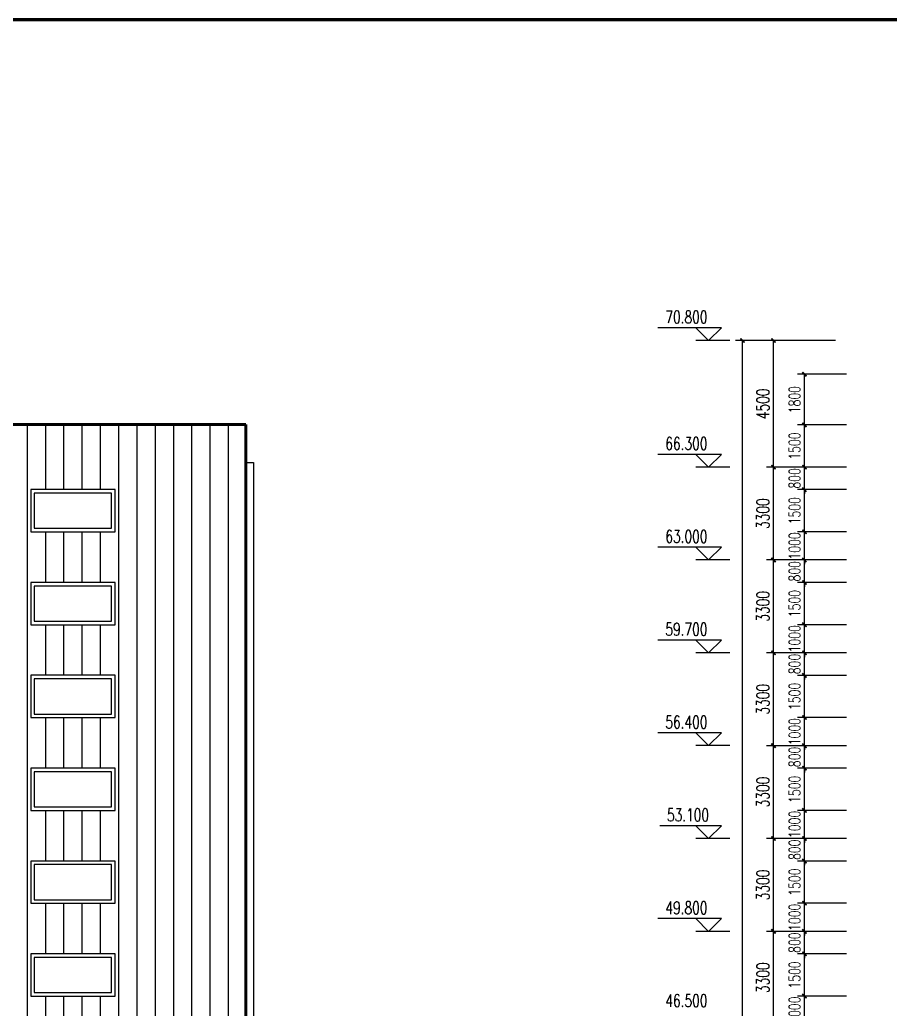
# Model space of a CAD drawing. Extents: x -1 to 1050000, y -900000 to 0.
# Drawn here: x 490481 to 521417, y -98368 to -63200 of the extents above; entities that cross this region are included whole.
import ezdxf

# ---------------------------------------------------------------- set-up
doc = ezdxf.new("R2010")
doc.units = 0
doc.header["$LTSCALE"] = 1000
doc.header["$MEASUREMENT"] = 0
for name, color, linetype in [('3T_GLASS', 5, 'Continuous'), ('DIM_ELEV', 3, 'Continuous'), ('E_CURTWALL', 71, 'Continuous'), ('E_LINE', 7, 'Continuous'), ('E_WINDOW', 4, 'Continuous'), ('PUB_DIM', 3, 'Continuous'), ('PUB_TEXT', 7, 'Continuous')]:
    doc.layers.add(name, color=color, linetype=linetype)
doc.layers.add('G-ANNO-TTLB-WIDE', color=214, linetype='Continuous', lineweight=100)
doc.layers.add('outline', color=10, linetype='Continuous', lineweight=60)
doc.styles.add('_TCH_DIM', font='SIMPLEX', dxfattribs={"bigfont": 'GBCBIG'})
doc.styles.add('_TCH_DIM_T3', font='SIMPLEX', dxfattribs={"width": 0.705882, "bigfont": 'GBCBIG'})
doc.dimstyles.new('_TCH_ARCH&&100', dxfattribs={"dimtxt": 297.5, "dimasz": 100, "dimexe": 250, "dimexo": 300, "dimgap": 126.25, "dimtad": 1, "dimdec": 0, "dimzin": 0, "dimdsep": 46, "dimtxsty": '_TCH_DIM_T3', "dimblk": 'ARCHTICK', "dimcen": 0.09, "dimclrt": 7, "dimazin": 2, "dimtfac": 1, "dimtdec": 0, "dimtix": 1, "dimtmove": 2, "dimatfit": 3, "dimfxl": 1, "dimtolj": 1, "dimtzin": 0, "dimarcsym": 0})

# ---------------------------------------------------------------- blocks, each defined once
blk = doc.blocks.new('$EWDLib$00000533')
for p, q in [((0, 600), (1200, 600)), ((0, 0), (0, 600)), ((1200, 600), (1200, 0)), ((50, 550), (1150, 550)), ((50, 50), (50, 550)), ((1150, 550), (1150, 50)), ((1200, 0), (0, 0)), ((1150, 50), (50, 50))]:
    blk.add_line(p, q)
blk = doc.blocks.new('_ArchTick')
at = {"color": 0, "linetype": 'ByBlock', "const_width": 0.4}
blk.add_lwpolyline([(-0.5, -0.5), (0.5, 0.5)], dxfattribs=at)
blk = doc.blocks.new('*D537')
at = {"layer": 'Defpoints', "color": 0, "transparency": 16777216}
for p in [(518369, -97901), (520169, -97901), (520169, -98901)]:
    blk.add_point(p, dxfattribs=at)
at = {"layer": 'PUB_DIM', "color": 0, "transparency": 16777216}
for p, q in [((518369, -97901), (518369, -97751)), ((518369, -98901), (518369, -97901)), ((518369, -98901), (518369, -99051))]:
    blk.add_line(p, q, dxfattribs=at)
at = {"layer": 'PUB_DIM', "color": 0, "lineweight": -2, "transparency": 16777216}
for p, q in [((519869, -97901), (518119, -97901)), ((519869, -98901), (518119, -98901))]:
    blk.add_line(p, q, dxfattribs=at)
at = {"layer": 'PUB_DIM', "color": 0, "transparency": 16777216, "xscale": 150, "yscale": 150, "zscale": 150}
for p, rotation in [((518369, -97901), 270), ((518369, -98901), 90)]:
    blk.add_blockref('_ArchTick', p, dxfattribs=dict(at, rotation=rotation))
at = {"layer": 'PUB_DIM', "color": 7, "transparency": 16777216, "insert": (518019, -98401), "char_height": 400, "attachment_point": 5, "rotation": 90, "style": '_TCH_DIM_T3'}
blk.add_mtext('\\A1;1000', dxfattribs=at)
blk = doc.blocks.new('*D538')
at = {"layer": 'Defpoints', "color": 0, "transparency": 16777216}
for p in [(518369, -96401), (520169, -96401), (520169, -97901)]:
    blk.add_point(p, dxfattribs=at)
at = {"layer": 'PUB_DIM', "color": 0, "lineweight": -2, "transparency": 16777216}
for p, q in [((519869, -96401), (518119, -96401)), ((519869, -97901), (518119, -97901))]:
    blk.add_line(p, q, dxfattribs=at)
at = {"layer": 'PUB_DIM', "color": 0, "transparency": 16777216}
blk.add_line((518369, -97901), (518369, -96401), dxfattribs=at)
at = {"layer": 'PUB_DIM', "color": 0, "transparency": 16777216, "xscale": 150, "yscale": 150, "zscale": 150}
for p, rotation in [((518369, -96401), 90), ((518369, -97901), 270)]:
    blk.add_blockref('_ArchTick', p, dxfattribs=dict(at, rotation=rotation))
at = {"layer": 'PUB_DIM', "color": 7, "transparency": 16777216, "insert": (518019, -97151), "char_height": 400, "attachment_point": 5, "rotation": 90, "style": '_TCH_DIM_T3'}
blk.add_mtext('\\A1;1500', dxfattribs=at)
blk = doc.blocks.new('*D539')
at = {"layer": 'Defpoints', "color": 0, "transparency": 16777216}
for p in [(518369, -95601), (520169, -95601), (520169, -96401)]:
    blk.add_point(p, dxfattribs=at)
at = {"layer": 'PUB_DIM', "color": 0, "lineweight": -2, "transparency": 16777216}
for p, q in [((519869, -95601), (518119, -95601)), ((519869, -96401), (518119, -96401))]:
    blk.add_line(p, q, dxfattribs=at)
at = {"layer": 'PUB_DIM', "color": 0, "transparency": 16777216}
for p, q in [((518369, -95601), (518369, -95451)), ((518369, -96401), (518369, -95601)), ((518369, -96401), (518369, -96551))]:
    blk.add_line(p, q, dxfattribs=at)
at = {"layer": 'PUB_DIM', "color": 0, "transparency": 16777216, "xscale": 150, "yscale": 150, "zscale": 150}
for p, rotation in [((518369, -95601), 270), ((518369, -96401), 90)]:
    blk.add_blockref('_ArchTick', p, dxfattribs=dict(at, rotation=rotation))
at = {"layer": 'PUB_DIM', "color": 7, "transparency": 16777216, "insert": (518019, -96001), "char_height": 400, "attachment_point": 5, "rotation": 90, "style": '_TCH_DIM_T3'}
blk.add_mtext('\\A1;800', dxfattribs=at)
blk = doc.blocks.new('*D540')
at = {"layer": 'Defpoints', "color": 0, "transparency": 16777216}
for p in [(518369, -94601), (520169, -94601), (520169, -95601)]:
    blk.add_point(p, dxfattribs=at)
at = {"layer": 'PUB_DIM', "color": 0, "lineweight": -2, "transparency": 16777216}
for p, q in [((519869, -94601), (518119, -94601)), ((519869, -95601), (518119, -95601))]:
    blk.add_line(p, q, dxfattribs=at)
at = {"layer": 'PUB_DIM', "color": 0, "transparency": 16777216}
for p, q in [((518369, -94601), (518369, -94451)), ((518369, -95601), (518369, -94601)), ((518369, -95601), (518369, -95751))]:
    blk.add_line(p, q, dxfattribs=at)
at = {"layer": 'PUB_DIM', "color": 0, "transparency": 16777216, "xscale": 150, "yscale": 150, "zscale": 150}
for p, rotation in [((518369, -94601), 270), ((518369, -95601), 90)]:
    blk.add_blockref('_ArchTick', p, dxfattribs=dict(at, rotation=rotation))
at = {"layer": 'PUB_DIM', "color": 7, "transparency": 16777216, "insert": (518019, -95101), "char_height": 400, "attachment_point": 5, "rotation": 90, "style": '_TCH_DIM_T3'}
blk.add_mtext('\\A1;1000', dxfattribs=at)
blk = doc.blocks.new('*D541')
at = {"layer": 'Defpoints', "color": 0, "transparency": 16777216}
for p in [(518369, -93101), (520169, -93101), (520169, -94601)]:
    blk.add_point(p, dxfattribs=at)
at = {"layer": 'PUB_DIM', "color": 0, "lineweight": -2, "transparency": 16777216}
for p, q in [((519869, -93101), (518119, -93101)), ((519869, -94601), (518119, -94601))]:
    blk.add_line(p, q, dxfattribs=at)
at = {"layer": 'PUB_DIM', "color": 0, "transparency": 16777216}
blk.add_line((518369, -94601), (518369, -93101), dxfattribs=at)
at = {"layer": 'PUB_DIM', "color": 0, "transparency": 16777216, "xscale": 150, "yscale": 150, "zscale": 150}
for p, rotation in [((518369, -93101), 90), ((518369, -94601), 270)]:
    blk.add_blockref('_ArchTick', p, dxfattribs=dict(at, rotation=rotation))
at = {"layer": 'PUB_DIM', "color": 7, "transparency": 16777216, "insert": (518019, -93851), "char_height": 400, "attachment_point": 5, "rotation": 90, "style": '_TCH_DIM_T3'}
blk.add_mtext('\\A1;1500', dxfattribs=at)
blk = doc.blocks.new('*D550')
at = {"layer": 'Defpoints', "color": 0, "transparency": 16777216}
for p in [(518369, -92301), (520169, -92301), (520169, -93101)]:
    blk.add_point(p, dxfattribs=at)
at = {"layer": 'PUB_DIM', "color": 0, "lineweight": -2, "transparency": 16777216}
for p, q in [((519869, -92301), (518119, -92301)), ((519869, -93101), (518119, -93101))]:
    blk.add_line(p, q, dxfattribs=at)
at = {"layer": 'PUB_DIM', "color": 0, "transparency": 16777216}
for p, q in [((518369, -92301), (518369, -92151)), ((518369, -93101), (518369, -92301)), ((518369, -93101), (518369, -93251))]:
    blk.add_line(p, q, dxfattribs=at)
at = {"layer": 'PUB_DIM', "color": 0, "transparency": 16777216, "xscale": 150, "yscale": 150, "zscale": 150}
for p, rotation in [((518369, -92301), 270), ((518369, -93101), 90)]:
    blk.add_blockref('_ArchTick', p, dxfattribs=dict(at, rotation=rotation))
at = {"layer": 'PUB_DIM', "color": 7, "transparency": 16777216, "insert": (518019, -92701), "char_height": 400, "attachment_point": 5, "rotation": 90, "style": '_TCH_DIM_T3'}
blk.add_mtext('\\A1;800', dxfattribs=at)
blk = doc.blocks.new('*D551')
at = {"layer": 'Defpoints', "color": 0, "transparency": 16777216}
for p in [(518369, -91301), (520169, -91301), (520169, -92301)]:
    blk.add_point(p, dxfattribs=at)
at = {"layer": 'PUB_DIM', "color": 0, "lineweight": -2, "transparency": 16777216}
for p, q in [((519869, -91301), (518119, -91301)), ((519869, -92301), (518119, -92301))]:
    blk.add_line(p, q, dxfattribs=at)
at = {"layer": 'PUB_DIM', "color": 0, "transparency": 16777216}
for p, q in [((518369, -91301), (518369, -91151)), ((518369, -92301), (518369, -91301)), ((518369, -92301), (518369, -92451))]:
    blk.add_line(p, q, dxfattribs=at)
at = {"layer": 'PUB_DIM', "color": 0, "transparency": 16777216, "xscale": 150, "yscale": 150, "zscale": 150}
for p, rotation in [((518369, -91301), 270), ((518369, -92301), 90)]:
    blk.add_blockref('_ArchTick', p, dxfattribs=dict(at, rotation=rotation))
at = {"layer": 'PUB_DIM', "color": 7, "transparency": 16777216, "insert": (518019, -91801), "char_height": 400, "attachment_point": 5, "rotation": 90, "style": '_TCH_DIM_T3'}
blk.add_mtext('\\A1;1000', dxfattribs=at)
blk = doc.blocks.new('*D552')
at = {"layer": 'Defpoints', "color": 0, "transparency": 16777216}
for p in [(518369, -89801), (520169, -89801), (520169, -91301)]:
    blk.add_point(p, dxfattribs=at)
at = {"layer": 'PUB_DIM', "color": 0, "lineweight": -2, "transparency": 16777216}
for p, q in [((519869, -89801), (518119, -89801)), ((519869, -91301), (518119, -91301))]:
    blk.add_line(p, q, dxfattribs=at)
at = {"layer": 'PUB_DIM', "color": 0, "transparency": 16777216}
blk.add_line((518369, -91301), (518369, -89801), dxfattribs=at)
at = {"layer": 'PUB_DIM', "color": 0, "transparency": 16777216, "xscale": 150, "yscale": 150, "zscale": 150}
for p, rotation in [((518369, -89801), 90), ((518369, -91301), 270)]:
    blk.add_blockref('_ArchTick', p, dxfattribs=dict(at, rotation=rotation))
at = {"layer": 'PUB_DIM', "color": 7, "transparency": 16777216, "insert": (518019, -90551), "char_height": 400, "attachment_point": 5, "rotation": 90, "style": '_TCH_DIM_T3'}
blk.add_mtext('\\A1;1500', dxfattribs=at)
blk = doc.blocks.new('*D553')
at = {"layer": 'Defpoints', "color": 0, "transparency": 16777216}
for p in [(518369, -89001), (520169, -89001), (520169, -89801)]:
    blk.add_point(p, dxfattribs=at)
at = {"layer": 'PUB_DIM', "color": 0, "transparency": 16777216}
for p, q in [((518369, -89001), (518369, -88851)), ((518369, -89801), (518369, -89001)), ((518369, -89801), (518369, -89951))]:
    blk.add_line(p, q, dxfattribs=at)
at = {"layer": 'PUB_DIM', "color": 0, "lineweight": -2, "transparency": 16777216}
for p, q in [((519869, -89001), (518119, -89001)), ((519869, -89801), (518119, -89801))]:
    blk.add_line(p, q, dxfattribs=at)
at = {"layer": 'PUB_DIM', "color": 0, "transparency": 16777216, "xscale": 150, "yscale": 150, "zscale": 150}
for p, rotation in [((518369, -89001), 270), ((518369, -89801), 90)]:
    blk.add_blockref('_ArchTick', p, dxfattribs=dict(at, rotation=rotation))
at = {"layer": 'PUB_DIM', "color": 7, "transparency": 16777216, "insert": (518019, -89401), "char_height": 400, "attachment_point": 5, "rotation": 90, "style": '_TCH_DIM_T3'}
blk.add_mtext('\\A1;800', dxfattribs=at)
blk = doc.blocks.new('*D554')
at = {"layer": 'Defpoints', "color": 0, "transparency": 16777216}
for p in [(518369, -88001), (520169, -88001), (520169, -89001)]:
    blk.add_point(p, dxfattribs=at)
at = {"layer": 'PUB_DIM', "color": 0, "transparency": 16777216}
for p, q in [((518369, -88001), (518369, -87851)), ((518369, -89001), (518369, -88001)), ((518369, -89001), (518369, -89151))]:
    blk.add_line(p, q, dxfattribs=at)
at = {"layer": 'PUB_DIM', "color": 0, "lineweight": -2, "transparency": 16777216}
for p, q in [((519869, -88001), (518119, -88001)), ((519869, -89001), (518119, -89001))]:
    blk.add_line(p, q, dxfattribs=at)
at = {"layer": 'PUB_DIM', "color": 0, "transparency": 16777216, "xscale": 150, "yscale": 150, "zscale": 150}
for p, rotation in [((518369, -88001), 270), ((518369, -89001), 90)]:
    blk.add_blockref('_ArchTick', p, dxfattribs=dict(at, rotation=rotation))
at = {"layer": 'PUB_DIM', "color": 7, "transparency": 16777216, "insert": (518019, -88501), "char_height": 400, "attachment_point": 5, "rotation": 90, "style": '_TCH_DIM_T3'}
blk.add_mtext('\\A1;1000', dxfattribs=at)
blk = doc.blocks.new('*D555')
at = {"layer": 'Defpoints', "color": 0, "transparency": 16777216}
for p in [(518369, -86501), (520169, -86501), (520169, -88001)]:
    blk.add_point(p, dxfattribs=at)
at = {"layer": 'PUB_DIM', "color": 0, "lineweight": -2, "transparency": 16777216}
for p, q in [((519869, -86501), (518119, -86501)), ((519869, -88001), (518119, -88001))]:
    blk.add_line(p, q, dxfattribs=at)
at = {"layer": 'PUB_DIM', "color": 0, "transparency": 16777216}
blk.add_line((518369, -88001), (518369, -86501), dxfattribs=at)
at = {"layer": 'PUB_DIM', "color": 0, "transparency": 16777216, "xscale": 150, "yscale": 150, "zscale": 150}
for p, rotation in [((518369, -86501), 90), ((518369, -88001), 270)]:
    blk.add_blockref('_ArchTick', p, dxfattribs=dict(at, rotation=rotation))
at = {"layer": 'PUB_DIM', "color": 7, "transparency": 16777216, "insert": (518019, -87251), "char_height": 400, "attachment_point": 5, "rotation": 90, "style": '_TCH_DIM_T3'}
blk.add_mtext('\\A1;1500', dxfattribs=at)
blk = doc.blocks.new('*D556')
at = {"layer": 'Defpoints', "color": 0, "transparency": 16777216}
for p in [(518369, -85701), (520169, -85701), (520169, -86501)]:
    blk.add_point(p, dxfattribs=at)
at = {"layer": 'PUB_DIM', "color": 0, "lineweight": -2, "transparency": 16777216}
for p, q in [((519869, -85701), (518119, -85701)), ((519869, -86501), (518119, -86501))]:
    blk.add_line(p, q, dxfattribs=at)
at = {"layer": 'PUB_DIM', "color": 0, "transparency": 16777216}
for p, q in [((518369, -85701), (518369, -85551)), ((518369, -86501), (518369, -85701)), ((518369, -86501), (518369, -86651))]:
    blk.add_line(p, q, dxfattribs=at)
at = {"layer": 'PUB_DIM', "color": 0, "transparency": 16777216, "xscale": 150, "yscale": 150, "zscale": 150}
for p, rotation in [((518369, -85701), 270), ((518369, -86501), 90)]:
    blk.add_blockref('_ArchTick', p, dxfattribs=dict(at, rotation=rotation))
at = {"layer": 'PUB_DIM', "color": 7, "transparency": 16777216, "insert": (518019, -86101), "char_height": 400, "attachment_point": 5, "rotation": 90, "style": '_TCH_DIM_T3'}
blk.add_mtext('\\A1;800', dxfattribs=at)
blk = doc.blocks.new('*D557')
at = {"layer": 'Defpoints', "color": 0, "transparency": 16777216}
for p in [(518369, -84701), (520169, -84701), (520169, -85701)]:
    blk.add_point(p, dxfattribs=at)
at = {"layer": 'PUB_DIM', "color": 0, "lineweight": -2, "transparency": 16777216}
for p, q in [((519869, -84701), (518119, -84701)), ((519869, -85701), (518119, -85701))]:
    blk.add_line(p, q, dxfattribs=at)
at = {"layer": 'PUB_DIM', "color": 0, "transparency": 16777216}
for p, q in [((518369, -84701), (518369, -84551)), ((518369, -85701), (518369, -84701)), ((518369, -85701), (518369, -85851))]:
    blk.add_line(p, q, dxfattribs=at)
at = {"layer": 'PUB_DIM', "color": 0, "transparency": 16777216, "xscale": 150, "yscale": 150, "zscale": 150}
for p, rotation in [((518369, -84701), 270), ((518369, -85701), 90)]:
    blk.add_blockref('_ArchTick', p, dxfattribs=dict(at, rotation=rotation))
at = {"layer": 'PUB_DIM', "color": 7, "transparency": 16777216, "insert": (518019, -85201), "char_height": 400, "attachment_point": 5, "rotation": 90, "style": '_TCH_DIM_T3'}
blk.add_mtext('\\A1;1000', dxfattribs=at)
blk = doc.blocks.new('*D558')
at = {"layer": 'Defpoints', "color": 0, "transparency": 16777216}
for p in [(518369, -83201), (520169, -83201), (520169, -84701)]:
    blk.add_point(p, dxfattribs=at)
at = {"layer": 'PUB_DIM', "color": 0, "lineweight": -2, "transparency": 16777216}
for p, q in [((519869, -83201), (518119, -83201)), ((519869, -84701), (518119, -84701))]:
    blk.add_line(p, q, dxfattribs=at)
at = {"layer": 'PUB_DIM', "color": 0, "transparency": 16777216}
blk.add_line((518369, -84701), (518369, -83201), dxfattribs=at)
at = {"layer": 'PUB_DIM', "color": 0, "transparency": 16777216, "xscale": 150, "yscale": 150, "zscale": 150}
for p, rotation in [((518369, -83201), 90), ((518369, -84701), 270)]:
    blk.add_blockref('_ArchTick', p, dxfattribs=dict(at, rotation=rotation))
at = {"layer": 'PUB_DIM', "color": 7, "transparency": 16777216, "insert": (518019, -83951), "char_height": 400, "attachment_point": 5, "rotation": 90, "style": '_TCH_DIM_T3'}
blk.add_mtext('\\A1;1500', dxfattribs=at)
blk = doc.blocks.new('*D568')
at = {"layer": 'Defpoints', "color": 0, "transparency": 16777216}
for p in [(518369, -82401), (520169, -82401), (520169, -83201)]:
    blk.add_point(p, dxfattribs=at)
at = {"layer": 'PUB_DIM', "color": 0, "transparency": 16777216}
for p, q in [((518369, -82401), (518369, -82251)), ((518369, -83201), (518369, -82401)), ((518369, -83201), (518369, -83351))]:
    blk.add_line(p, q, dxfattribs=at)
at = {"layer": 'PUB_DIM', "color": 0, "lineweight": -2, "transparency": 16777216}
for p, q in [((519869, -82401), (518119, -82401)), ((519869, -83201), (518119, -83201))]:
    blk.add_line(p, q, dxfattribs=at)
at = {"layer": 'PUB_DIM', "color": 0, "transparency": 16777216, "xscale": 150, "yscale": 150, "zscale": 150}
for p, rotation in [((518369, -82401), 270), ((518369, -83201), 90)]:
    blk.add_blockref('_ArchTick', p, dxfattribs=dict(at, rotation=rotation))
at = {"layer": 'PUB_DIM', "color": 7, "transparency": 16777216, "insert": (518019, -82801), "char_height": 400, "attachment_point": 5, "rotation": 90, "style": '_TCH_DIM_T3'}
blk.add_mtext('\\A1;800', dxfattribs=at)
blk = doc.blocks.new('*D569')
at = {"layer": 'Defpoints', "color": 0, "transparency": 16777216}
for p in [(518369, -77601), (520169, -77601), (520169, -79101)]:
    blk.add_point(p, dxfattribs=at)
at = {"layer": 'PUB_DIM', "color": 0, "lineweight": -2, "transparency": 16777216}
for p, q in [((519869, -77601), (518119, -77601)), ((519869, -79101), (518119, -79101))]:
    blk.add_line(p, q, dxfattribs=at)
at = {"layer": 'PUB_DIM', "color": 0, "transparency": 16777216}
blk.add_line((518369, -79101), (518369, -77601), dxfattribs=at)
at = {"layer": 'PUB_DIM', "color": 0, "transparency": 16777216, "xscale": 150, "yscale": 150, "zscale": 150}
for p, rotation in [((518369, -77601), 90), ((518369, -79101), 270)]:
    blk.add_blockref('_ArchTick', p, dxfattribs=dict(at, rotation=rotation))
at = {"layer": 'PUB_DIM', "color": 7, "transparency": 16777216, "insert": (518019, -78351), "char_height": 400, "attachment_point": 5, "rotation": 90, "style": '_TCH_DIM_T3'}
blk.add_mtext('\\A1;1500', dxfattribs=at)
blk = doc.blocks.new('*D570')
at = {"layer": 'Defpoints', "color": 0, "transparency": 16777216}
for p in [(518369, -75801), (520169, -75801), (520169, -77601)]:
    blk.add_point(p, dxfattribs=at)
at = {"layer": 'PUB_DIM', "color": 0, "lineweight": -2, "transparency": 16777216}
for p, q in [((519869, -75801), (518119, -75801)), ((519869, -77601), (518119, -77601))]:
    blk.add_line(p, q, dxfattribs=at)
at = {"layer": 'PUB_DIM', "color": 0, "transparency": 16777216}
blk.add_line((518369, -77601), (518369, -75801), dxfattribs=at)
at = {"layer": 'PUB_DIM', "color": 0, "transparency": 16777216, "xscale": 150, "yscale": 150, "zscale": 150}
for p, rotation in [((518369, -75801), 90), ((518369, -77601), 270)]:
    blk.add_blockref('_ArchTick', p, dxfattribs=dict(at, rotation=rotation))
at = {"layer": 'PUB_DIM', "color": 7, "transparency": 16777216, "insert": (518019, -76701), "char_height": 400, "attachment_point": 5, "rotation": 90, "style": '_TCH_DIM_T3'}
blk.add_mtext('\\A1;1800', dxfattribs=at)
blk = doc.blocks.new('*D571')
at = {"layer": 'Defpoints', "color": 0, "transparency": 16777216}
for p in [(517269, -74601), (519769, -74601), (519769, -79101)]:
    blk.add_point(p, dxfattribs=at)
at = {"layer": 'PUB_DIM', "color": 0, "lineweight": -2, "transparency": 16777216}
for p, q in [((519469, -74601), (517019, -74601)), ((519469, -79101), (517019, -79101))]:
    blk.add_line(p, q, dxfattribs=at)
at = {"layer": 'PUB_DIM', "color": 0, "transparency": 16777216}
blk.add_line((517269, -79101), (517269, -74601), dxfattribs=at)
at = {"layer": 'PUB_DIM', "color": 0, "transparency": 16777216, "xscale": 150, "yscale": 150, "zscale": 150}
for p, rotation in [((517269, -74601), 90), ((517269, -79101), 270)]:
    blk.add_blockref('_ArchTick', p, dxfattribs=dict(at, rotation=rotation))
at = {"layer": 'PUB_DIM', "color": 7, "transparency": 16777216, "insert": (516894, -76851), "char_height": 450, "attachment_point": 5, "rotation": 90, "style": '_TCH_DIM_T3'}
blk.add_mtext('\\A1;4500', dxfattribs=at)
blk = doc.blocks.new('*D572')
at = {"layer": 'Defpoints', "color": 0, "transparency": 16777216}
for p in [(517269, -82401), (519769, -82401), (519769, -85701)]:
    blk.add_point(p, dxfattribs=at)
at = {"layer": 'PUB_DIM', "color": 0, "lineweight": -2, "transparency": 16777216}
for p, q in [((519469, -82401), (517019, -82401)), ((519469, -85701), (517019, -85701))]:
    blk.add_line(p, q, dxfattribs=at)
at = {"layer": 'PUB_DIM', "color": 0, "transparency": 16777216}
blk.add_line((517269, -85701), (517269, -82401), dxfattribs=at)
at = {"layer": 'PUB_DIM', "color": 0, "transparency": 16777216, "xscale": 150, "yscale": 150, "zscale": 150}
for p, rotation in [((517269, -82401), 90), ((517269, -85701), 270)]:
    blk.add_blockref('_ArchTick', p, dxfattribs=dict(at, rotation=rotation))
at = {"layer": 'PUB_DIM', "color": 7, "transparency": 16777216, "insert": (516894, -84051), "char_height": 450, "attachment_point": 5, "rotation": 90, "style": '_TCH_DIM_T3'}
blk.add_mtext('\\A1;3300', dxfattribs=at)
blk = doc.blocks.new('*D573')
at = {"layer": 'Defpoints', "color": 0, "transparency": 16777216}
for p in [(517269, -85701), (519769, -85701), (519769, -89001)]:
    blk.add_point(p, dxfattribs=at)
at = {"layer": 'PUB_DIM', "color": 0, "lineweight": -2, "transparency": 16777216}
for p, q in [((519469, -85701), (517019, -85701)), ((519469, -89001), (517019, -89001))]:
    blk.add_line(p, q, dxfattribs=at)
at = {"layer": 'PUB_DIM', "color": 0, "transparency": 16777216}
blk.add_line((517269, -89001), (517269, -85701), dxfattribs=at)
at = {"layer": 'PUB_DIM', "color": 0, "transparency": 16777216, "xscale": 150, "yscale": 150, "zscale": 150}
for p, rotation in [((517269, -85701), 90), ((517269, -89001), 270)]:
    blk.add_blockref('_ArchTick', p, dxfattribs=dict(at, rotation=rotation))
at = {"layer": 'PUB_DIM', "color": 7, "transparency": 16777216, "insert": (516894, -87351), "char_height": 450, "attachment_point": 5, "rotation": 90, "style": '_TCH_DIM_T3'}
blk.add_mtext('\\A1;3300', dxfattribs=at)
blk = doc.blocks.new('*D574')
at = {"layer": 'Defpoints', "color": 0, "transparency": 16777216}
for p in [(517269, -89001), (519769, -89001), (519769, -92301)]:
    blk.add_point(p, dxfattribs=at)
at = {"layer": 'PUB_DIM', "color": 0, "lineweight": -2, "transparency": 16777216}
for p, q in [((519469, -89001), (517019, -89001)), ((519469, -92301), (517019, -92301))]:
    blk.add_line(p, q, dxfattribs=at)
at = {"layer": 'PUB_DIM', "color": 0, "transparency": 16777216}
blk.add_line((517269, -92301), (517269, -89001), dxfattribs=at)
at = {"layer": 'PUB_DIM', "color": 0, "transparency": 16777216, "xscale": 150, "yscale": 150, "zscale": 150}
for p, rotation in [((517269, -89001), 90), ((517269, -92301), 270)]:
    blk.add_blockref('_ArchTick', p, dxfattribs=dict(at, rotation=rotation))
at = {"layer": 'PUB_DIM', "color": 7, "transparency": 16777216, "insert": (516894, -90651), "char_height": 450, "attachment_point": 5, "rotation": 90, "style": '_TCH_DIM_T3'}
blk.add_mtext('\\A1;3300', dxfattribs=at)
blk = doc.blocks.new('*D575')
at = {"layer": 'Defpoints', "color": 0, "transparency": 16777216}
for p in [(517269, -92301), (519769, -92301), (519769, -95601)]:
    blk.add_point(p, dxfattribs=at)
at = {"layer": 'PUB_DIM', "color": 0, "lineweight": -2, "transparency": 16777216}
for p, q in [((519469, -92301), (517019, -92301)), ((519469, -95601), (517019, -95601))]:
    blk.add_line(p, q, dxfattribs=at)
at = {"layer": 'PUB_DIM', "color": 0, "transparency": 16777216}
blk.add_line((517269, -95601), (517269, -92301), dxfattribs=at)
at = {"layer": 'PUB_DIM', "color": 0, "transparency": 16777216, "xscale": 150, "yscale": 150, "zscale": 150}
for p, rotation in [((517269, -92301), 90), ((517269, -95601), 270)]:
    blk.add_blockref('_ArchTick', p, dxfattribs=dict(at, rotation=rotation))
at = {"layer": 'PUB_DIM', "color": 7, "transparency": 16777216, "insert": (516894, -93951), "char_height": 450, "attachment_point": 5, "rotation": 90, "style": '_TCH_DIM_T3'}
blk.add_mtext('\\A1;3300', dxfattribs=at)
blk = doc.blocks.new('*D576')
at = {"layer": 'Defpoints', "color": 0, "transparency": 16777216}
for p in [(517269, -95601), (519769, -95601), (519769, -98901)]:
    blk.add_point(p, dxfattribs=at)
at = {"layer": 'PUB_DIM', "color": 0, "lineweight": -2, "transparency": 16777216}
for p, q in [((519469, -95601), (517019, -95601)), ((519469, -98901), (517019, -98901))]:
    blk.add_line(p, q, dxfattribs=at)
at = {"layer": 'PUB_DIM', "color": 0, "transparency": 16777216}
blk.add_line((517269, -98901), (517269, -95601), dxfattribs=at)
at = {"layer": 'PUB_DIM', "color": 0, "transparency": 16777216, "xscale": 150, "yscale": 150, "zscale": 150}
for p, rotation in [((517269, -95601), 90), ((517269, -98901), 270)]:
    blk.add_blockref('_ArchTick', p, dxfattribs=dict(at, rotation=rotation))
at = {"layer": 'PUB_DIM', "color": 7, "transparency": 16777216, "insert": (516894, -97251), "char_height": 450, "attachment_point": 5, "rotation": 90, "style": '_TCH_DIM_T3'}
blk.add_mtext('\\A1;3300', dxfattribs=at)
blk = doc.blocks.new('*D585')
at = {"layer": 'Defpoints', "color": 0, "transparency": 16777216}
for p in [(516169, -74601), (519369, -74601), (519369, -145851)]:
    blk.add_point(p, dxfattribs=at)
at = {"layer": 'PUB_DIM', "color": 0, "lineweight": -2, "transparency": 16777216}
for p, q in [((519069, -74601), (515919, -74601)), ((519069, -145851), (515919, -145851))]:
    blk.add_line(p, q, dxfattribs=at)
at = {"layer": 'PUB_DIM', "color": 0, "transparency": 16777216}
blk.add_line((516169, -145851), (516169, -74601), dxfattribs=at)
at = {"layer": 'PUB_DIM', "color": 0, "transparency": 16777216, "xscale": 150, "yscale": 150, "zscale": 150}
for p, rotation in [((516169, -74601), 90), ((516169, -145851), 270)]:
    blk.add_blockref('_ArchTick', p, dxfattribs=dict(at, rotation=rotation))
at = {"layer": 'PUB_DIM', "color": 7, "transparency": 16777216, "insert": (515794, -110226), "char_height": 450, "attachment_point": 5, "rotation": 90, "style": '_TCH_DIM_T3'}
blk.add_mtext('\\A1;71250', dxfattribs=at)
blk = doc.blocks.new('*D586')
at = {"layer": 'Defpoints', "color": 0, "transparency": 16777216}
for p in [(518369, -81401), (520169, -81401), (520169, -82401)]:
    blk.add_point(p, dxfattribs=at)
at = {"layer": 'PUB_DIM', "color": 0, "lineweight": -2, "transparency": 16777216}
for p, q in [((519869, -81401), (518119, -81401)), ((519869, -82401), (518119, -82401))]:
    blk.add_line(p, q, dxfattribs=at)
at = {"layer": 'PUB_DIM', "color": 0, "transparency": 16777216}
for p, q in [((518369, -81401), (518369, -81251)), ((518369, -82401), (518369, -81401)), ((518369, -82401), (518369, -82551))]:
    blk.add_line(p, q, dxfattribs=at)
at = {"layer": 'PUB_DIM', "color": 0, "transparency": 16777216, "xscale": 150, "yscale": 150, "zscale": 150}
for p, rotation in [((518369, -81401), 270), ((518369, -82401), 90)]:
    blk.add_blockref('_ArchTick', p, dxfattribs=dict(at, rotation=rotation))
at = {"layer": 'PUB_DIM', "color": 7, "transparency": 16777216, "insert": (518019, -81901), "char_height": 400, "attachment_point": 5, "rotation": 90, "style": '_TCH_DIM_T3'}
blk.add_mtext('\\A1;1000', dxfattribs=at)
blk = doc.blocks.new('*D587')
at = {"layer": 'Defpoints', "color": 0, "transparency": 16777216}
for p in [(518369, -79901), (520169, -79901), (520169, -81401)]:
    blk.add_point(p, dxfattribs=at)
at = {"layer": 'PUB_DIM', "color": 0, "lineweight": -2, "transparency": 16777216}
for p, q in [((519869, -79901), (518119, -79901)), ((519869, -81401), (518119, -81401))]:
    blk.add_line(p, q, dxfattribs=at)
at = {"layer": 'PUB_DIM', "color": 0, "transparency": 16777216}
blk.add_line((518369, -81401), (518369, -79901), dxfattribs=at)
at = {"layer": 'PUB_DIM', "color": 0, "transparency": 16777216, "xscale": 150, "yscale": 150, "zscale": 150}
for p, rotation in [((518369, -79901), 90), ((518369, -81401), 270)]:
    blk.add_blockref('_ArchTick', p, dxfattribs=dict(at, rotation=rotation))
at = {"layer": 'PUB_DIM', "color": 7, "transparency": 16777216, "insert": (518019, -80651), "char_height": 400, "attachment_point": 5, "rotation": 90, "style": '_TCH_DIM_T3'}
blk.add_mtext('\\A1;1500', dxfattribs=at)
blk = doc.blocks.new('*D577')
at = {"layer": 'Defpoints', "color": 0, "transparency": 16777216}
for p in [(518369, -79101), (520169, -79101), (520169, -79901)]:
    blk.add_point(p, dxfattribs=at)
at = {"layer": 'PUB_DIM', "color": 0, "lineweight": -2, "transparency": 16777216}
for p, q in [((519869, -79101), (518119, -79101)), ((519869, -79901), (518119, -79901))]:
    blk.add_line(p, q, dxfattribs=at)
at = {"layer": 'PUB_DIM', "color": 0, "transparency": 16777216}
for p, q in [((518369, -79101), (518369, -78951)), ((518369, -79901), (518369, -79101)), ((518369, -79901), (518369, -80051))]:
    blk.add_line(p, q, dxfattribs=at)
at = {"layer": 'PUB_DIM', "color": 0, "transparency": 16777216, "xscale": 150, "yscale": 150, "zscale": 150}
for p, rotation in [((518369, -79101), 270), ((518369, -79901), 90)]:
    blk.add_blockref('_ArchTick', p, dxfattribs=dict(at, rotation=rotation))
at = {"layer": 'PUB_DIM', "color": 7, "transparency": 16777216, "insert": (518019, -79501), "char_height": 400, "attachment_point": 5, "rotation": 90, "style": '_TCH_DIM_T3'}
blk.add_mtext('\\A1;800', dxfattribs=at)
blk = doc.blocks.new('*D578')
at = {"layer": 'Defpoints', "color": 0, "transparency": 16777216}
for p in [(517269, -79101), (519769, -79101), (519769, -82401)]:
    blk.add_point(p, dxfattribs=at)
at = {"layer": 'PUB_DIM', "color": 0, "lineweight": -2, "transparency": 16777216}
for p, q in [((519469, -79101), (517019, -79101)), ((519469, -82401), (517019, -82401))]:
    blk.add_line(p, q, dxfattribs=at)
at = {"layer": 'PUB_DIM', "color": 0, "transparency": 16777216}
blk.add_line((517269, -82401), (517269, -79101), dxfattribs=at)
at = {"layer": 'PUB_DIM', "color": 0, "transparency": 16777216, "xscale": 150, "yscale": 150, "zscale": 150}
for p, rotation in [((517269, -79101), 90), ((517269, -82401), 270)]:
    blk.add_blockref('_ArchTick', p, dxfattribs=dict(at, rotation=rotation))
at = {"layer": 'PUB_DIM', "color": 7, "transparency": 16777216, "insert": (516894, -80751), "char_height": 450, "attachment_point": 5, "rotation": 90, "style": '_TCH_DIM_T3'}
blk.add_mtext('\\A1;3300', dxfattribs=at)

msp = doc.modelspace()

# ---------------------------------------------------------------- hatches: boundary and pattern name
at = {"layer": '3T_GLASS'}
h = msp.add_hatch(dxfattribs=at)
h.set_pattern_fill('_USER', color=5, scale=650, angle=90, pattern_type=0)
h.set_pattern_definition([(90, (0, 0), (-650, 4e-14), [])])
h.paths.add_polyline_path([(498518.13, -77580.85), (490093.13, -77580.85), (490093.13, -130380.85), (490868.13, -130380.85), (490868.13, -129400.85), (493868.13, -129400.85), (493868.13, -130380.85), (498518.13, -130380.85)])
h.paths.add_polyline_path([(493868.13, -88000.85), (490868.13, -88000.85), (490868.13, -86500.85), (493868.13, -86500.85)], flags=16)
h.paths.add_polyline_path([(493743.13, -87875.85), (490993.13, -87875.85), (490993.13, -86625.85), (493743.13, -86625.85)], flags=0)
h.paths.add_polyline_path([(493868.13, -89800.85), (493868.13, -91300.85), (490868.13, -91300.85), (490868.13, -89800.85)], flags=16)
h.paths.add_polyline_path([(493743.13, -89925.85), (493743.13, -91175.85), (490993.13, -91175.85), (490993.13, -89925.85)], flags=0)
h.paths.add_polyline_path([(493868.13, -84700.85), (490868.13, -84700.85), (490868.13, -83200.85), (493868.13, -83200.85)], flags=16)
h.paths.add_polyline_path([(493743.13, -84575.85), (490993.13, -84575.85), (490993.13, -83325.85), (493743.13, -83325.85)], flags=0)
h.paths.add_polyline_path([(493868.13, -93100.85), (493868.13, -94600.85), (490868.13, -94600.85), (490868.13, -93100.85)], flags=16)
h.paths.add_polyline_path([(493743.13, -93225.85), (493743.13, -94475.85), (490993.13, -94475.85), (490993.13, -93225.85)], flags=0)
h.paths.add_polyline_path([(493868.13, -81400.85), (490868.13, -81400.85), (490868.13, -79900.85), (493868.13, -79900.85)], flags=16)
h.paths.add_polyline_path([(493743.13, -81275.85), (490993.13, -81275.85), (490993.13, -80025.85), (493743.13, -80025.85)], flags=0)
h.paths.add_polyline_path([(493868.13, -96400.85), (493868.13, -97900.85), (490868.13, -97900.85), (490868.13, -96400.85)], flags=16)
h.paths.add_polyline_path([(493743.13, -96525.85), (493743.13, -97775.85), (490993.13, -97775.85), (490993.13, -96525.85)], flags=0)
h.paths.add_polyline_path([(493868.13, -99700.85), (493868.13, -101200.85), (490868.13, -101200.85), (490868.13, -99700.85)], flags=16)
h.paths.add_polyline_path([(493743.13, -99825.85), (493743.13, -101075.85), (490993.13, -101075.85), (490993.13, -99825.85)], flags=0)
h.paths.add_polyline_path([(493868.13, -103000.85), (493868.13, -104500.85), (490868.13, -104500.85), (490868.13, -103000.85)], flags=16)
h.paths.add_polyline_path([(493743.13, -103125.85), (493743.13, -104375.85), (490993.13, -104375.85), (490993.13, -103125.85)], flags=0)
h.paths.add_polyline_path([(493868.13, -106300.85), (493868.13, -107800.85), (490868.13, -107800.85), (490868.13, -106300.85)], flags=16)
h.paths.add_polyline_path([(493743.13, -106425.85), (493743.13, -107675.85), (490993.13, -107675.85), (490993.13, -106425.85)], flags=0)
h.paths.add_polyline_path([(493868.13, -109600.85), (493868.13, -111100.85), (490868.13, -111100.85), (490868.13, -109600.85)], flags=16)
h.paths.add_polyline_path([(493743.13, -109725.85), (493743.13, -110975.85), (490993.13, -110975.85), (490993.13, -109725.85)], flags=0)
h.paths.add_polyline_path([(493868.13, -112900.85), (493868.13, -114400.85), (490868.13, -114400.85), (490868.13, -112900.85)], flags=16)
h.paths.add_polyline_path([(493743.13, -113025.85), (493743.13, -114275.85), (490993.13, -114275.85), (490993.13, -113025.85)], flags=0)
h.paths.add_polyline_path([(493868.13, -116200.85), (493868.13, -117700.85), (490868.13, -117700.85), (490868.13, -116200.85)], flags=16)
h.paths.add_polyline_path([(493743.13, -116325.85), (493743.13, -117575.85), (490993.13, -117575.85), (490993.13, -116325.85)], flags=0)
h.paths.add_polyline_path([(493868.13, -119500.85), (493868.13, -121000.85), (490868.13, -121000.85), (490868.13, -119500.85)], flags=16)
h.paths.add_polyline_path([(493743.13, -119625.85), (493743.13, -120875.85), (490993.13, -120875.85), (490993.13, -119625.85)], flags=0)
h.paths.add_polyline_path([(493868.13, -122800.85), (493868.13, -124300.85), (490868.13, -124300.85), (490868.13, -122800.85)], flags=16)
h.paths.add_polyline_path([(493743.13, -122925.85), (493743.13, -124175.85), (490993.13, -124175.85), (490993.13, -122925.85)], flags=0)
h.paths.add_polyline_path([(493868.13, -126100.85), (493868.13, -127600.85), (490868.13, -127600.85), (490868.13, -126100.85)], flags=16)
h.paths.add_polyline_path([(493743.13, -126225.85), (493743.13, -127475.85), (490993.13, -127475.85), (490993.13, -126225.85)], flags=0)

# ---------------------------------------------------------------- linework, layer by layer
msp.add_lwpolyline([(490093.13, -77580.85), (498518.13, -77580.85), (498518.13, -130380.85), (490093.13, -130380.85)], close=True)
at = {"layer": 'DIM_ELEV'}
for p, q in [((515416.86, -74147.65), (513157.8, -74147.65)), ((514963.84, -74600.67), (514510.82, -74147.65)), ((514963.84, -74600.67), (515416.86, -74147.65)), ((515718.88, -74600.67), (514510.82, -74600.67)), ((515416.86, -78647.65), (513157.8, -78647.65)), ((514963.84, -79100.67), (514510.82, -78647.65)), ((514963.84, -79100.67), (515416.86, -78647.65)), ((515718.88, -79100.67), (514510.82, -79100.67)), ((515416.86, -81947.65), (513157.8, -81947.65)), ((514963.84, -82400.67), (514510.82, -81947.65)), ((514963.84, -82400.67), (515416.86, -81947.65)), ((515718.88, -82400.67), (514510.82, -82400.67)), ((515416.86, -85247.65), (513157.8, -85247.65)), ((514963.84, -85700.67), (514510.82, -85247.65)), ((514963.84, -85700.67), (515416.86, -85247.65)), ((515718.88, -85700.67), (514510.82, -85700.67)), ((515416.86, -88547.65), (513157.8, -88547.65)), ((514963.84, -89000.67), (514510.82, -88547.65)), ((514963.84, -89000.67), (515416.86, -88547.65)), ((515718.88, -89000.67), (514510.82, -89000.67)), ((515416.86, -91847.65), (513227.27, -91847.65)), ((514963.84, -92300.67), (514510.82, -91847.65)), ((514963.84, -92300.67), (515416.86, -91847.65)), ((515718.88, -92300.67), (514510.82, -92300.67)), ((515416.86, -95147.65), (513157.8, -95147.65)), ((514963.84, -95600.67), (514510.82, -95147.65)), ((514963.84, -95600.67), (515416.86, -95147.65)), ((515718.88, -95600.67), (514510.82, -95600.67))]:
    msp.add_line(p, q, dxfattribs=at)
at = {"layer": 'E_CURTWALL'}
msp.add_lwpolyline([(498518.13, -78930.85), (498788.13, -78930.85), (498788.13, -130380.85)], dxfattribs=at)
at = {"layer": 'E_LINE'}
for p, q in [((449018.13, -77580.85), (498518.13, -77580.85)), ((498518.13, -82230.85), (498518.13, -130380.85))]:
    msp.add_line(p, q, dxfattribs=at)
at = {"layer": 'G-ANNO-TTLB-WIDE'}
msp.add_lwpolyline([(586200, -63200), (425000, -63200), (425000, -178000), (586200, -178000)], close=True, dxfattribs=at)
at = {"layer": 'outline'}
for p, q in [((481868.13, -77580.85), (498518.13, -77580.85)), ((498518.13, -77580.85), (498518.13, -77580.85)), ((498518.13, -77580.85), (498518.13, -130380.85))]:
    msp.add_line(p, q, dxfattribs=at)

# ---------------------------------------------------------------- block references
at = {"layer": 'E_WINDOW', "xscale": 2.5, "yscale": -2.5, "zscale": 2.5, "rotation": 180}
for p in [(493868.13, -81400.85), (493868.13, -84700.85), (493868.13, -88000.85), (493868.13, -91300.85), (493868.13, -94600.85), (493868.13, -97900.85)]:
    msp.add_blockref('$EWDLib$00000533', p, dxfattribs=at)

# ---------------------------------------------------------------- texts
at = {"layer": 'PUB_TEXT', "style": '_TCH_DIM', "width": 0.705882}
for s, p in [('70.800', (513426.59, -73989.1)), ('66.300', (513426.59, -78489.1)), ('63.000', (513426.59, -81789.1)), ('59.700', (513426.59, -85089.1)), ('56.400', (513426.59, -88389.1)), ('53.100', (513483.98, -91689.1)), ('49.800', (513426.59, -94989.1)), ('46.500', (513426.59, -98289.1))]:
    msp.add_text(s, height=449.245, dxfattribs=at).set_placement(p)

# ---------------------------------------------------------------- dimensions: what is measured, and where the dimension line sits
at = {"layer": 'PUB_DIM'}
for p1, p2, distance, override, picture, middle in [((519368.88, -145850.67), (519368.88, -74600.67), 3200, {"dimtxt": 450, "dimasz": 150, "dimgap": 150, "dimlwd": 65535}, '*D585', (515793.88, -110225.67)), ((519768.88, -79100.67), (519768.88, -74600.67), 2500, {"dimtxt": 450, "dimasz": 150, "dimgap": 150, "dimlwd": 65535}, '*D571', (516893.88, -76850.67)), ((520168.88, -77600.67), (520168.88, -75800.67), 1800, {"dimtxt": 400, "dimasz": 150, "dimgap": 150, "dimlwd": 65535}, '*D570', (518018.88, -76700.67)), ((520168.88, -79100.67), (520168.88, -77600.67), 1800, {"dimtxt": 400, "dimasz": 150, "dimgap": 150, "dimlwd": 65535}, '*D569', (518018.88, -78350.67)), ((519768.88, -82400.67), (519768.88, -79100.67), 2500, {"dimtxt": 450, "dimasz": 150, "dimgap": 150, "dimlwd": 65535}, '*D578', (516893.88, -80750.67)), ((520168.88, -79900.67), (520168.88, -79100.67), 1800, {"dimtxt": 400, "dimasz": 150, "dimgap": 150, "dimlwd": 65535}, '*D577', (518018.88, -79500.67)), ((520168.88, -81400.67), (520168.88, -79900.67), 1800, {"dimtxt": 400, "dimasz": 150, "dimgap": 150, "dimlwd": 65535}, '*D587', (518018.88, -80650.67)), ((520168.88, -82400.67), (520168.88, -81400.67), 1800, {"dimtxt": 400, "dimasz": 150, "dimgap": 150, "dimlwd": 65535}, '*D586', (518018.88, -81900.67)), ((520168.88, -83200.67), (520168.88, -82400.67), 1800, {"dimtxt": 400, "dimasz": 150, "dimgap": 150, "dimlwd": 65535}, '*D568', (518018.88, -82800.67)), ((519768.88, -85700.67), (519768.88, -82400.67), 2500, {"dimtxt": 450, "dimasz": 150, "dimgap": 150, "dimlwd": 65535}, '*D572', (516893.88, -84050.67)), ((520168.88, -84700.67), (520168.88, -83200.67), 1800, {"dimtxt": 400, "dimasz": 150, "dimgap": 150, "dimlwd": 65535}, '*D558', (518018.88, -83950.67)), ((520168.88, -85700.67), (520168.88, -84700.67), 1800, {"dimtxt": 400, "dimasz": 150, "dimgap": 150, "dimlwd": 65535}, '*D557', (518018.88, -85200.67)), ((519768.88, -89000.67), (519768.88, -85700.67), 2500, {"dimtxt": 450, "dimasz": 150, "dimgap": 150, "dimlwd": 65535}, '*D573', (516893.88, -87350.67)), ((520168.88, -86500.67), (520168.88, -85700.67), 1800, {"dimtxt": 400, "dimasz": 150, "dimgap": 150, "dimlwd": 65535}, '*D556', (518018.88, -86100.67)), ((520168.88, -88000.67), (520168.88, -86500.67), 1800, {"dimtxt": 400, "dimasz": 150, "dimgap": 150, "dimlwd": 65535}, '*D555', (518018.88, -87250.67)), ((520168.88, -89000.67), (520168.88, -88000.67), 1800, {"dimtxt": 400, "dimasz": 150, "dimgap": 150, "dimlwd": 65535}, '*D554', (518018.88, -88500.67)), ((519768.88, -92300.67), (519768.88, -89000.67), 2500, {"dimtxt": 450, "dimasz": 150, "dimgap": 150, "dimlwd": 65535}, '*D574', (516893.88, -90650.67)), ((520168.88, -89800.67), (520168.88, -89000.67), 1800, {"dimtxt": 400, "dimasz": 150, "dimgap": 150, "dimlwd": 65535}, '*D553', (518018.88, -89400.67)), ((520168.88, -91300.67), (520168.88, -89800.67), 1800, {"dimtxt": 400, "dimasz": 150, "dimgap": 150, "dimlwd": 65535}, '*D552', (518018.88, -90550.67)), ((520168.88, -92300.67), (520168.88, -91300.67), 1800, {"dimtxt": 400, "dimasz": 150, "dimgap": 150, "dimlwd": 65535}, '*D551', (518018.88, -91800.67)), ((519768.88, -95600.67), (519768.88, -92300.67), 2500, {"dimtxt": 450, "dimasz": 150, "dimgap": 150, "dimlwd": 65535}, '*D575', (516893.88, -93950.67)), ((520168.88, -93100.67), (520168.88, -92300.67), 1800, {"dimtxt": 400, "dimasz": 150, "dimgap": 150, "dimlwd": 65535}, '*D550', (518018.88, -92700.67)), ((520168.88, -94600.67), (520168.88, -93100.67), 1800, {"dimtxt": 400, "dimasz": 150, "dimgap": 150, "dimlwd": 65535}, '*D541', (518018.88, -93850.67)), ((520168.88, -95600.67), (520168.88, -94600.67), 1800, {"dimtxt": 400, "dimasz": 150, "dimgap": 150, "dimlwd": 65535}, '*D540', (518018.88, -95100.67)), ((519768.88, -98900.67), (519768.88, -95600.67), 2500, {"dimtxt": 450, "dimasz": 150, "dimgap": 150, "dimlwd": 65535}, '*D576', (516893.88, -97250.67)), ((520168.88, -96400.67), (520168.88, -95600.67), 1800, {"dimtxt": 400, "dimasz": 150, "dimgap": 150, "dimlwd": 65535}, '*D539', (518018.88, -96000.67)), ((520168.88, -97900.67), (520168.88, -96400.67), 1800, {"dimtxt": 400, "dimasz": 150, "dimgap": 150, "dimlwd": 65535}, '*D538', (518018.88, -97150.67)), ((520168.88, -98900.67), (520168.88, -97900.67), 1800, {"dimtxt": 400, "dimasz": 150, "dimgap": 150, "dimlwd": 65535}, '*D537', (518018.88, -98400.67))]:
    dim = msp.add_aligned_dim(p1=p1, p2=p2, distance=distance, dimstyle='_TCH_ARCH&&100', override=override, dxfattribs=at)
    dim.commit()
    dim.dimension.update_dxf_attribs({"geometry": picture, "text_midpoint": middle})

doc.saveas('drawing.dxf')
